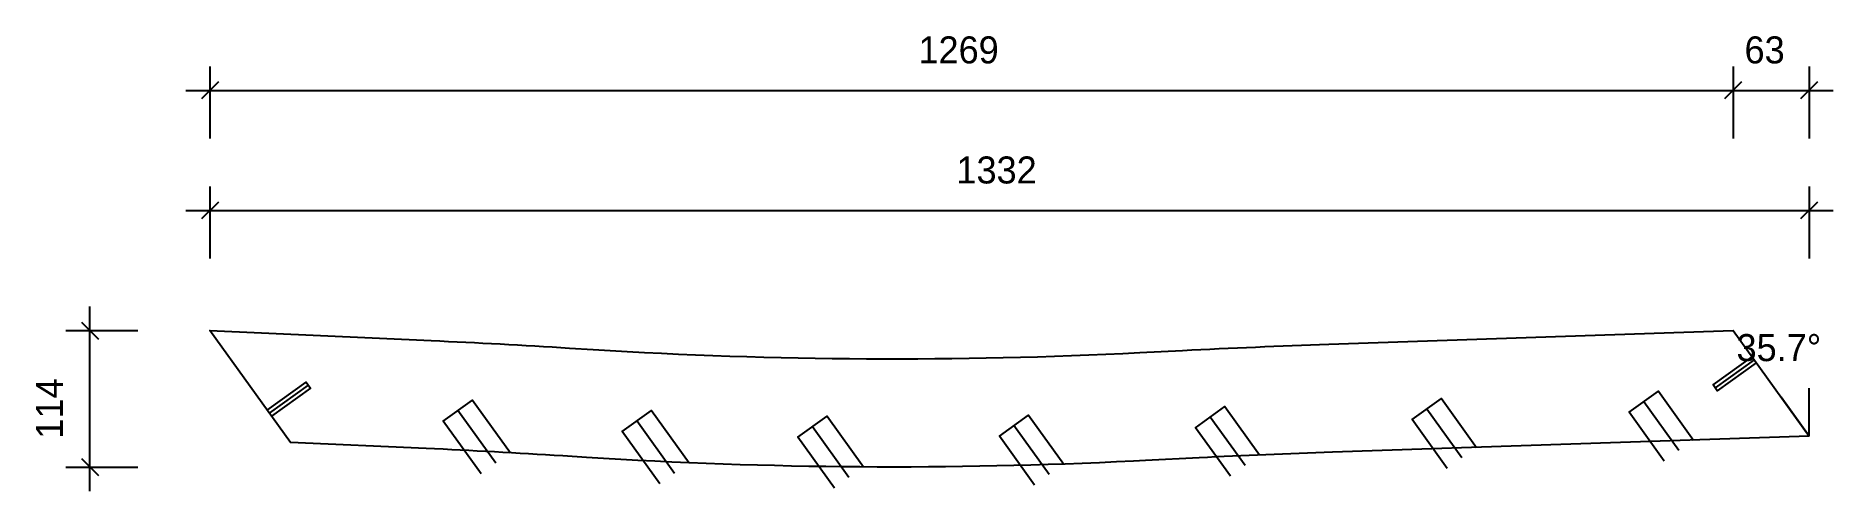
# Model space of a CAD drawing. Header units: millimetres. Extents: x -145 to 1352, y -20 to 359.
import ezdxf
from ezdxf.enums import TextEntityAlignment as Align

# ---------------------------------------------------------------- set-up
doc = ezdxf.new("R2010")
doc.units = ezdxf.units.MM
for name, color, linetype in [('CONTOUR', 7, 'CONTINUOUS'), ('DIMLINES', 7, 'CONTINUOUS'), ('DIMLINESTEXT', 7, 'CONTINUOUS'), ('DRILLINGSSIDE', 7, 'CONTINUOUS')]:
    doc.layers.add(name, color=color, linetype=linetype)

msp = doc.modelspace()

# ---------------------------------------------------------------- linework, layer by layer
at = {"layer": 'CONTOUR', "color": 0, "linetype": '0'}
msp.add_lwpolyline([(1332.367, 25.663), (935.235, 12.312, 0.004), (824.164, 7.672), (779.509, 5.389), (769.499, 4.888, -0.028), (313.761, 7.944), (293.889, 9.211, 0.005), (180.053, 15.376), (67.023, 20.473), (0, 113.586), (184.175, 105.282, -0.005), (299.639, 99.027), (319.246, 97.776, 0.028), (774.9, 95.271), (810.369, 97.09, -0.004), (932.211, 102.261), (1269.08, 113.586), (1332.367, 25.663)], format="xyb", dxfattribs=at)
at = {"layer": 'DIMLINES', "color": 0}
for p, q in [((0, 333.586), (0, 273.586)), ((1269.08, 333.586), (1269.08, 273.586)), ((1332.367, 333.586), (1332.367, 273.586)), ((7.071, 320.658), (-7.071, 306.515)), ((1276.151, 320.658), (1262.009, 306.515)), ((1339.438, 320.658), (1325.296, 306.515)), ((-20, 313.586), (1352.367, 313.586)), ((0, 233.586), (0, 173.586)), ((1332.367, 233.586), (1332.367, 173.586)), ((-20, 213.586), (1352.367, 213.586)), ((7.071, 220.658), (-7.071, 206.515)), ((1339.438, 220.658), (1325.296, 206.515)), ((-107.071, 120.658), (-92.929, 106.515)), ((-100, -20), (-100, 133.586)), ((-120, 113.586), (-60, 113.586)), ((1332.367, 25.663), (1332.367, 65.663)), ((1332.367, 25.663), (1308.999, 58.128)), ((-120, 0), (-60, 0)), ((-107.071, 7.071), (-92.929, -7.071))]:
    msp.add_line(p, q, dxfattribs=at)
at = {"layer": 'DRILLINGSSIDE', "color": 3}
for p, q in [((1286.606, 89.238), (1254.141, 65.87)), ((49.497, 44.821), (81.962, 68.189)), ((238.198, 3.077), (206.606, 46.967)), ((1043.091, 7.584), (1013.823, 48.245)), ((1223.952, 13.665), (1194.685, 54.326)), ((387.09, -5.292), (355.648, 38.389)), ((532.434, -8.732), (501.98, 33.577)), ((699.29, -6.334), (669.909, 34.484)), ((862.404, 1.261), (833.443, 41.497))]:
    msp.add_line(p, q, dxfattribs=at)
at = {"layer": 'DRILLINGSSIDE', "color": 3, "linetype": '3'}
for points in [[(1288.358, 86.803), (1255.894, 63.435), (1252.389, 68.305), (1284.853, 91.673)], [(47.745, 47.256), (80.209, 70.624), (83.714, 65.754), (51.25, 42.386)], [(1211.778, 4.902), (1182.51, 45.563), (1206.859, 63.089), (1236.126, 22.428)], [(226.024, -5.686), (194.432, 38.204), (218.78, 55.73), (250.372, 11.84)], [(374.915, -14.055), (343.474, 29.626), (367.822, 47.152), (399.264, 3.471)], [(850.23, -7.501), (821.268, 32.734), (845.617, 50.26), (874.578, 10.024)], [(1030.917, -1.179), (1001.649, 39.482), (1025.998, 57.008), (1055.265, 16.347)], [(520.26, -17.495), (489.806, 24.814), (514.154, 42.34), (544.608, 0.031)], [(687.116, -15.097), (657.734, 25.721), (682.083, 43.247), (711.464, 2.429)]]:
    msp.add_lwpolyline(points, dxfattribs=at)

# ---------------------------------------------------------------- texts
at = {"layer": 'DIMLINESTEXT'}
for s, p in [('1269', (590.292, 358.586)), ('63', (1278.599, 358.586)), ('1332', (621.936, 258.586)), ('35.7°', (1271.924, 110.663))]:
    msp.add_text(s, height=22.5, dxfattribs=at).set_placement(p, align=Align.TOP_LEFT)
msp.add_text('114', height=22.5, rotation=90, dxfattribs=at).set_placement((-145, 23.607), align=Align.TOP_LEFT)

doc.saveas('drawing.dxf')
